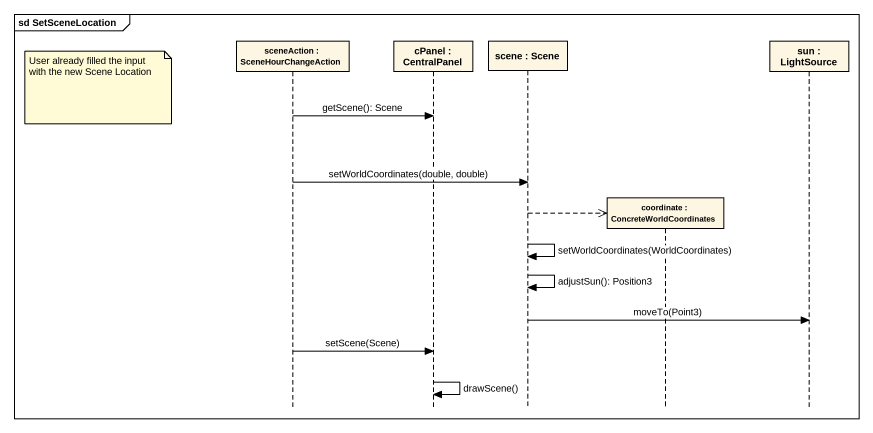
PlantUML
@startuml
mainframe sd SetSceneLocation
hide footbox
participant "sceneAction : SceneHourChangeAction" as sceneAction
participant "cPanel : CentralPanel" as cPanel
participant "scene : Scene" as scene
participant "coordinate : ConcreteWorldCoordinates" as coordinate
participant "sun : LightSource" as sun

note left of sceneAction : User already filled the input with the new Scene Location
sceneAction -> cPanel : getScene(): Scene
sceneAction -> scene : setWorldCoordinates(double, double)
scene -->> coordinate **
scene -> scene : setWorldCoordinates(WorldCoordinates)
scene -> scene : adjustSun(): Position3
scene -> sun : moveTo(Point3)
sceneAction -> cPanel : setScene(Scene)
cPanel -> cPanel : drawScene()
@enduml
